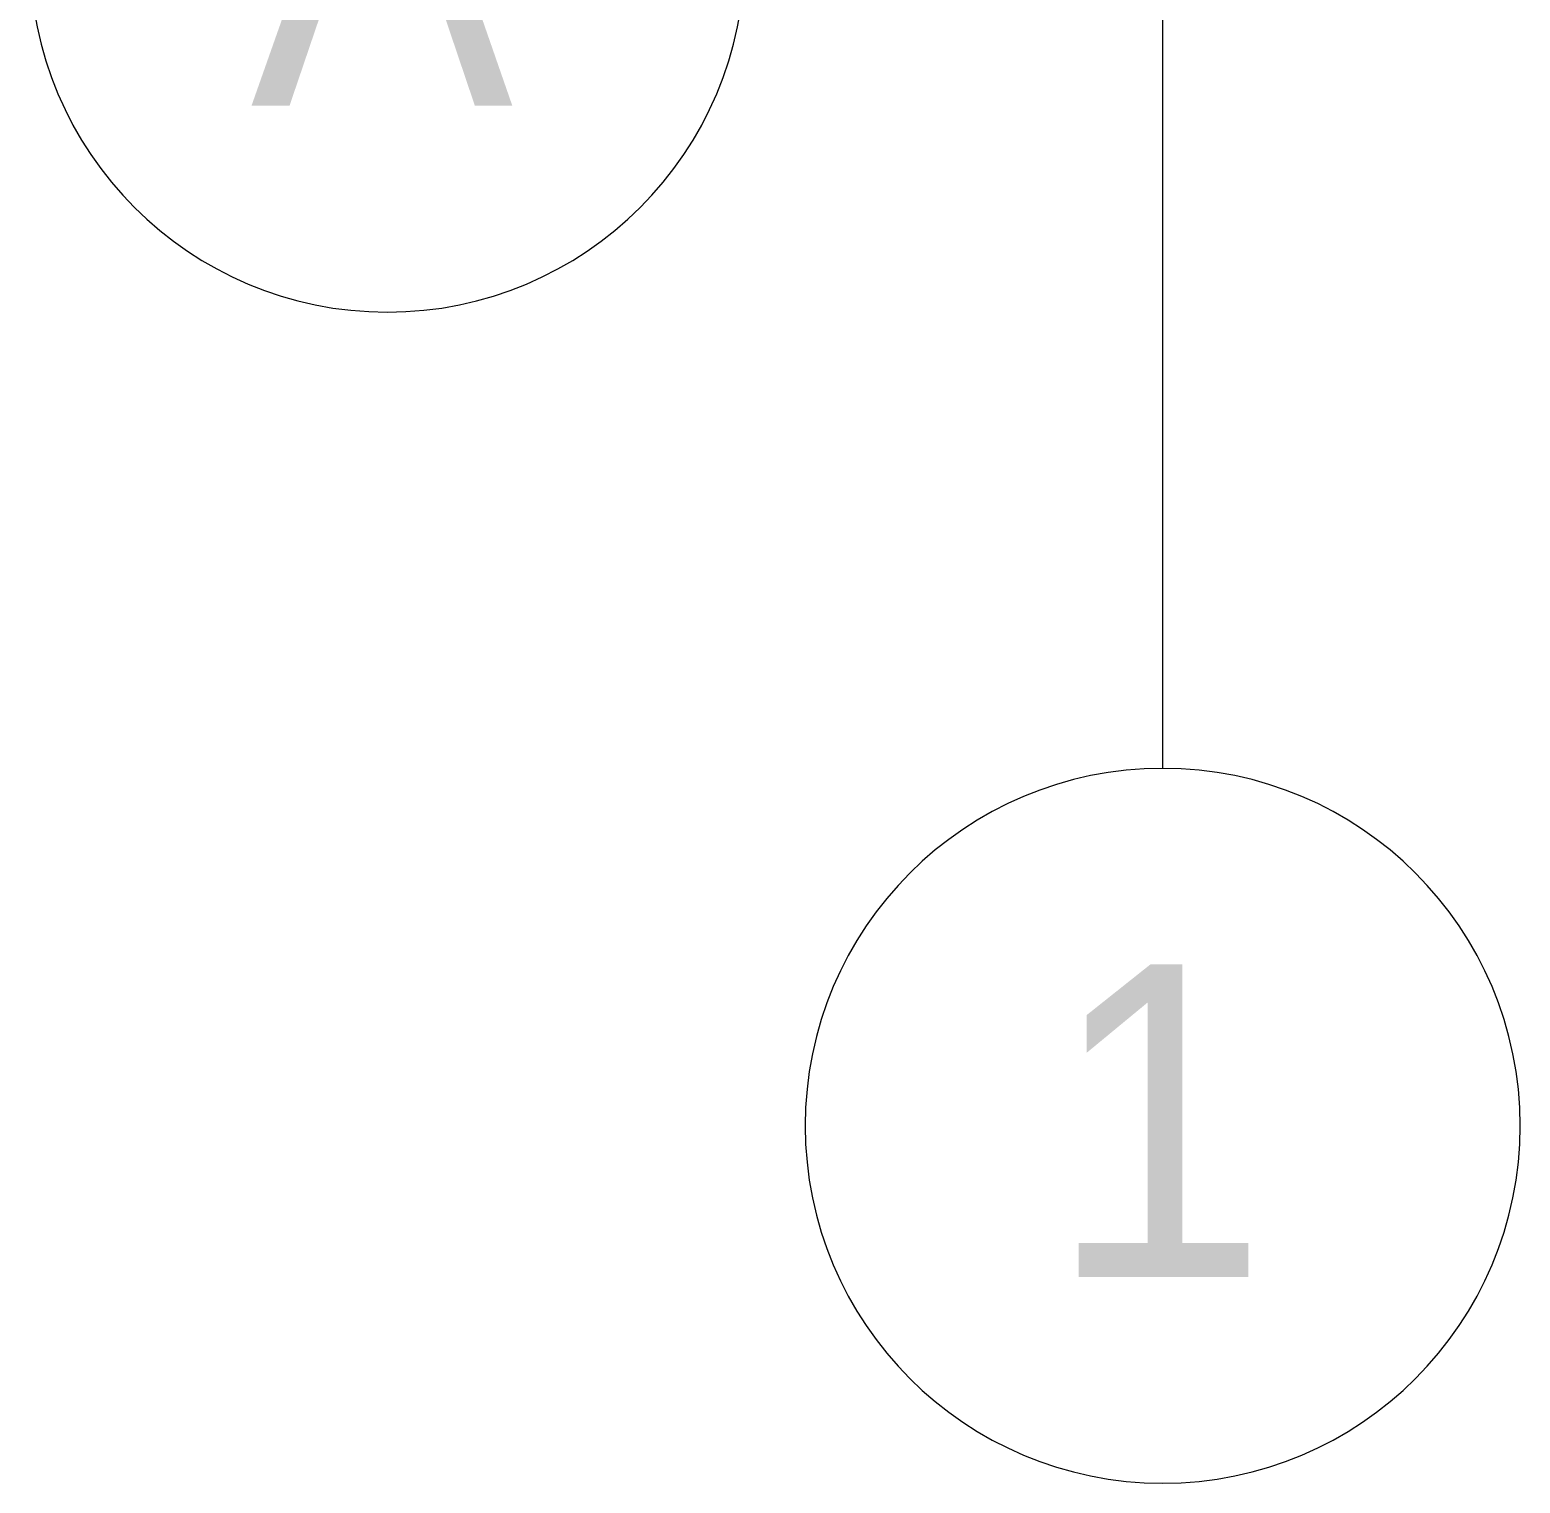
# Model space of a CAD drawing. Header units: millimetres. Extents: x -6228 to 200708, y -8553 to 29014.
# Drawn here: x -6228 to 2110, y -8553 to -420 of the extents above; entities that cross this region are included whole.
import ezdxf

# ---------------------------------------------------------------- set-up
doc = ezdxf.new("R2010")
doc.units = ezdxf.units.MM
doc.layers.add('Оси', color=7, linetype='Continuous', lineweight=9)
doc.layers.add('Оси-1', color=7, linetype='Continuous', lineweight=20)
doc.styles.add('Arial', font='arial.ttf', dxfattribs={"width": 0.9, "height": 1750})

# ---------------------------------------------------------------- blocks, each defined once
blk = doc.blocks.new('Ось сетки - D8-29747960-2_1_3_птичка копия 1')
at = {"layer": 'Оси-1'}
for start, end in [(360, 180), (180, 360)]:
    blk.add_arc((0, 0), 4, start, end, dxfattribs=at)

msp = doc.modelspace()

# ---------------------------------------------------------------- linework, layer by layer
at = {"layer": 'Оси'}
msp.add_line((110, -4552.8), (110, 5388.2), dxfattribs=at)

# ---------------------------------------------------------------- block references
at = {"layer": 'Оси-1', "xscale": 499.9999999999995, "yscale": 499.9999999999995, "zscale": 499.9999999999995, "rotation": 269.9999999999994}
msp.add_blockref('Ось сетки - D8-29747960-2_1_3_птичка копия 1', (-4227.6, 0), dxfattribs=at)
at = {"layer": 'Оси-1', "xscale": 499.9999999999995, "yscale": 499.9999999999995, "zscale": 499.9999999999995}
msp.add_blockref('Ось сетки - D8-29747960-2_1_3_птичка копия 1', (110, -6552.8), dxfattribs=at)

# ---------------------------------------------------------------- texts
at = {"layer": 'Оси', "char_height": 1750, "attachment_point": 1, "style": 'Arial'}
for s, insert, width in [('\\fArial|b0|i0|c204|p34|;\\W.9;А', (-4991.5, 905.2), 1803.797), ('\\fArial|b0|i0|c204|p34|;\\W.9;1', (-527.6, -5649.6), 1515.189)]:
    msp.add_mtext(s, dxfattribs=dict(at, insert=insert, width=width))

doc.saveas('drawing.dxf')
